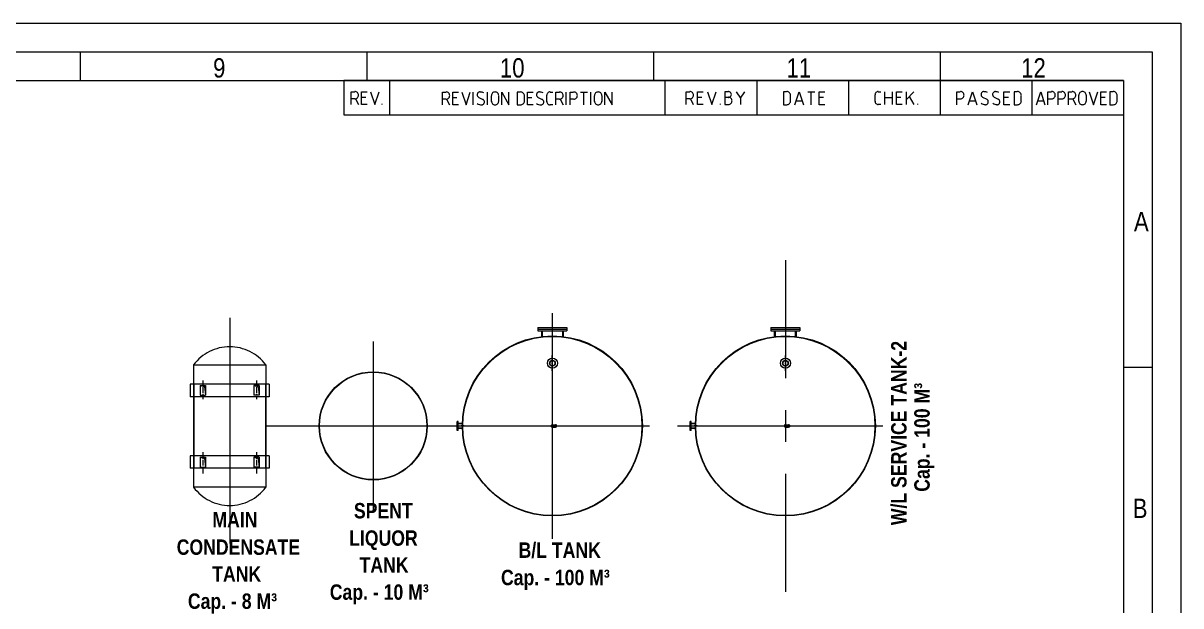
# Model space of a CAD drawing. Header units: millimetres. Extents: x 29 to 95071, y 20 to 67221.
# Drawn here: x 62762 to 95071, y 50968 to 67221 of the extents above; entities that cross this region are included whole.
import ezdxf

# ---------------------------------------------------------------- set-up
doc = ezdxf.new("R2010")
doc.units = ezdxf.units.MM

msp = doc.modelspace()

# ---------------------------------------------------------------- linework, layer by layer
at = {"color": 7, "lineweight": 0}
for points in [[(95071, 20), (29, 20), (29, 67221), (95071, 67221)], [(94273, 818), (2428, 818), (2428, 66423), (94273, 66423)], [(93475, 1616), (3226, 1616), (3226, 65625), (93475, 65625)]]:
    msp.add_lwpolyline(points, close=True, dxfattribs=at)
for points in [[(64350, 66423), (64350, 65625)], [(72350, 66423), (72350, 65625)], [(80350, 66423), (80350, 65625)], [(88355, 66423), (88355, 65625)], [(93475, 65625), (71711, 65625)], [(71711, 65625), (71711, 64663), (93475, 64663)], [(72989, 65625), (72989, 64663)], [(80672, 65625), (80672, 64663)], [(83235, 65625), (83235, 64663)], [(85792, 65625), (85792, 64663)], [(88355, 65625), (88355, 64663)], [(90912, 65625), (90912, 64663)], [(93475, 65625), (93475, 64663)], [(71914, 64950), (71914, 65307), (72018, 65307)], [(72020, 65109), (72041, 65111), (72060, 65117), (72077, 65126), (72092, 65139), (72105, 65154), (72114, 65171), (72120, 65190), (72122, 65211), (72120, 65231), (72114, 65250), (72105, 65267), (72092, 65283), (72077, 65295), (72060, 65304), (72041, 65310), (72020, 65312)], [(72365, 64950), (72206, 64950), (72206, 65307), (72365, 65307)], [(72454, 65307), (72578, 64950), (72697, 65307)], [(74461, 64941), (74461, 65297), (74561, 65297)], [(74563, 65099), (74584, 65101), (74603, 65107), (74620, 65117), (74635, 65129), (74647, 65144), (74657, 65161), (74663, 65180), (74665, 65201), (74663, 65221), (74657, 65240), (74647, 65258), (74635, 65273), (74620, 65285), (74603, 65294), (74584, 65300), (74563, 65302)], [(74908, 64941), (74749, 64941), (74749, 65297), (74908, 65297)], [(75002, 65297), (75121, 64941), (75240, 65297)], [(75324, 64941), (75324, 65297)], [(75514, 65302), (75501, 65301), (75487, 65298), (75475, 65292), (75464, 65285), (75454, 65275), (75446, 65265), (75440, 65253), (75435, 65239), (75433, 65226), (75433, 65212), (75436, 65199), (75441, 65186), (75447, 65175), (75456, 65164), (75466, 65155), (75478, 65148)], [(75616, 65278), (75592, 65286), (75568, 65292), (75543, 65296), (75517, 65297)], [(75720, 64941), (75720, 65297)], [(76033, 65201), (76031, 65221), (76025, 65240), (76015, 65258), (76003, 65273), (75988, 65285), (75971, 65294), (75952, 65300), (75931, 65302), (75911, 65300), (75892, 65294), (75874, 65285), (75859, 65273), (75847, 65258), (75837, 65240), (75832, 65221), (75830, 65201)], [(76117, 64941), (76117, 65297), (76315, 64941), (76315, 65297)], [(76637, 65297), (76548, 65297), (76548, 64941)], [(76751, 65191), (76749, 65213), (76743, 65234), (76732, 65253), (76719, 65270), (76702, 65283), (76683, 65294), (76662, 65300), (76640, 65302)], [(76999, 64941), (76836, 64941), (76836, 65297), (76999, 65297)], [(77170, 65302), (77156, 65301), (77143, 65298), (77131, 65292), (77119, 65285), (77110, 65275), (77101, 65265), (77095, 65253), (77091, 65239), (77089, 65226), (77089, 65212), (77091, 65199), (77096, 65186), (77103, 65175), (77111, 65164), (77121, 65155), (77133, 65148)], [(77272, 65278), (77248, 65286), (77223, 65292), (77198, 65296), (77173, 65297)], [(77468, 65302), (77449, 65301), (77432, 65295), (77416, 65287), (77403, 65276), (77392, 65262), (77383, 65246), (77378, 65229), (77376, 65211)], [(77465, 65297), (77540, 65297)], [(77629, 64941), (77629, 65297), (77728, 65297)], [(77730, 65099), (77751, 65101), (77770, 65107), (77787, 65117), (77802, 65129), (77815, 65144), (77824, 65161), (77830, 65180), (77832, 65201), (77830, 65221), (77824, 65240), (77815, 65258), (77802, 65273), (77787, 65285), (77770, 65294), (77751, 65300), (77730, 65302)], [(77916, 64941), (77916, 65297)], [(78025, 64941), (78025, 65297), (78124, 65297)], [(78127, 65099), (78147, 65101), (78166, 65107), (78184, 65117), (78199, 65129), (78211, 65144), (78220, 65161), (78226, 65180), (78228, 65201), (78226, 65221), (78220, 65240), (78211, 65258), (78199, 65273), (78184, 65285), (78166, 65294), (78147, 65300), (78127, 65302)], [(78313, 65297), (78516, 65297)], [(78412, 64941), (78412, 65297)], [(78600, 64941), (78600, 65297)], [(78912, 65201), (78910, 65221), (78904, 65240), (78895, 65258), (78883, 65273), (78868, 65285), (78850, 65294), (78831, 65300), (78811, 65302), (78790, 65300), (78771, 65294), (78754, 65285), (78739, 65273), (78727, 65258), (78717, 65240), (78711, 65221), (78709, 65201)], [(78997, 64941), (78997, 65297), (79200, 64941), (79200, 65297)], [(81262, 64950), (81262, 65307), (81366, 65307)], [(81368, 65109), (81389, 65111), (81408, 65117), (81425, 65126), (81440, 65139), (81453, 65154), (81462, 65171), (81468, 65190), (81470, 65211), (81468, 65231), (81462, 65250), (81453, 65267), (81440, 65283), (81425, 65295), (81408, 65304), (81389, 65310), (81368, 65312)], [(81743, 64950), (81584, 64950), (81584, 65307), (81743, 65307)], [(81862, 65307), (81986, 64950), (82104, 65307)], [(82442, 65307), (82342, 65307), (82342, 64950)], [(82444, 65149), (82460, 65150), (82476, 65155), (82490, 65163), (82502, 65173), (82512, 65185), (82519, 65199), (82524, 65214), (82526, 65231), (82524, 65247), (82519, 65262), (82512, 65276), (82502, 65288), (82490, 65298), (82476, 65306), (82460, 65311), (82444, 65312)], [(82665, 65307), (82784, 65129), (82902, 65307)], [(84067, 65307), (83978, 65307), (83978, 64946)], [(84181, 65201), (84179, 65223), (84173, 65244), (84162, 65263), (84149, 65280), (84132, 65293), (84113, 65304), (84092, 65310), (84070, 65312)], [(84295, 64946), (84419, 65307), (84538, 64946)], [(84657, 65307), (84855, 65307)], [(84756, 64946), (84756, 65307)], [(85138, 64946), (84979, 64946), (84979, 65307), (85138, 65307)], [(86627, 65312), (86609, 65310), (86592, 65305), (86576, 65297), (86562, 65285), (86551, 65272), (86543, 65256), (86538, 65239), (86536, 65221)], [(86625, 65307), (86694, 65307)], [(86813, 64950), (86813, 65307)], [(87016, 65307), (87016, 64950)], [(87294, 64950), (87135, 64950), (87135, 65307), (87294, 65307)], [(87413, 64950), (87413, 65307)], [(87616, 65307), (87413, 65089)], [(88816, 64946), (88816, 65307), (88915, 65307)], [(88917, 65109), (88938, 65111), (88957, 65117), (88974, 65126), (88989, 65139), (89002, 65154), (89011, 65171), (89017, 65190), (89019, 65211), (89017, 65231), (89011, 65250), (89002, 65267), (88989, 65283), (88974, 65295), (88957, 65304), (88938, 65310), (88917, 65312)], [(89138, 64946), (89257, 65307), (89376, 64946)], [(89576, 65312), (89562, 65311), (89549, 65308), (89537, 65302), (89526, 65295), (89516, 65285), (89508, 65275), (89501, 65263), (89497, 65249), (89495, 65236), (89495, 65222), (89498, 65209), (89502, 65196), (89509, 65184), (89517, 65174), (89528, 65165), (89539, 65158)], [(89678, 65287), (89654, 65296), (89629, 65302), (89604, 65306), (89579, 65307)], [(89898, 65312), (89884, 65311), (89871, 65308), (89859, 65302), (89848, 65295), (89838, 65285), (89830, 65275), (89823, 65263), (89819, 65249), (89817, 65236), (89817, 65222), (89820, 65209), (89824, 65196), (89831, 65184), (89840, 65174), (89850, 65165), (89862, 65158)], [(89995, 65287), (89971, 65296), (89947, 65302), (89922, 65306), (89896, 65307)], [(90298, 64946), (90134, 64946), (90134, 65307), (90298, 65307)], [(90506, 65307), (90417, 65307), (90417, 64946)], [(90620, 65201), (90618, 65223), (90611, 65244), (90601, 65263), (90587, 65280), (90571, 65293), (90552, 65304), (90531, 65310), (90508, 65312)], [(91041, 64946), (91160, 65307), (91279, 64946)], [(91363, 64946), (91363, 65307), (91462, 65307)], [(91465, 65109), (91485, 65111), (91504, 65117), (91522, 65126), (91537, 65139), (91549, 65154), (91559, 65171), (91564, 65190), (91567, 65211), (91564, 65231), (91559, 65250), (91549, 65267), (91537, 65283), (91522, 65295), (91504, 65304), (91485, 65310), (91465, 65312)], [(91651, 64946), (91651, 65307), (91750, 65307)], [(91752, 65109), (91773, 65111), (91792, 65117), (91809, 65126), (91824, 65139), (91837, 65154), (91846, 65171), (91852, 65190), (91854, 65211), (91852, 65231), (91846, 65250), (91837, 65267), (91824, 65283), (91809, 65295), (91792, 65304), (91773, 65310), (91752, 65312)], [(91938, 64946), (91938, 65307), (92037, 65307)], [(92040, 65109), (92060, 65111), (92079, 65117), (92097, 65126), (92112, 65139), (92124, 65154), (92134, 65171), (92139, 65190), (92141, 65211), (92139, 65231), (92134, 65250), (92124, 65267), (92112, 65283), (92097, 65295), (92079, 65304), (92060, 65310), (92040, 65312)], [(92429, 65211), (92427, 65231), (92421, 65250), (92412, 65267), (92399, 65283), (92384, 65295), (92367, 65304), (92348, 65310), (92327, 65312), (92307, 65310), (92288, 65304), (92271, 65295), (92256, 65283), (92243, 65267), (92234, 65250), (92228, 65231), (92226, 65211)], [(92513, 65307), (92637, 64946), (92756, 65307)], [(92999, 64946), (92840, 64946), (92840, 65307), (92999, 65307)], [(93182, 65307), (93093, 65307), (93093, 64946)], [(93296, 65201), (93294, 65223), (93288, 65244), (93277, 65263), (93264, 65280), (93247, 65293), (93228, 65304), (93207, 65310), (93185, 65312)], [(72018, 65109), (71914, 65109)], [(72038, 65109), (72117, 64950)], [(72325, 65149), (72206, 65149)], [(72781, 64950), (72781, 64970)], [(74561, 65099), (74461, 65099)], [(74580, 65099), (74660, 64941)], [(74868, 65139), (74749, 65139)], [(75436, 64980), (75464, 64964), (75493, 64952), (75524, 64944), (75555, 64941)], [(75478, 65149), (75592, 65089)], [(75555, 64941), (75569, 64942), (75582, 64945), (75594, 64951), (75605, 64958), (75615, 64967), (75623, 64978), (75630, 64990), (75634, 65003), (75636, 65017), (75636, 65031), (75633, 65044), (75629, 65057), (75622, 65068), (75613, 65079), (75603, 65088), (75591, 65095)], [(75830, 65040), (75830, 65198)], [(75830, 65042), (75832, 65022), (75837, 65003), (75847, 64985), (75859, 64970), (75874, 64958), (75892, 64949), (75911, 64943), (75931, 64941), (75952, 64943), (75971, 64949), (75988, 64958), (76003, 64970), (76015, 64985), (76025, 65003), (76031, 65022), (76033, 65042)], [(76028, 65198), (76028, 65040)], [(76640, 64941), (76662, 64943), (76683, 64949), (76702, 64960), (76719, 64973), (76732, 64990), (76743, 65009), (76749, 65030), (76751, 65052)], [(76751, 65050), (76751, 65188)], [(76960, 65139), (76836, 65139)], [(77092, 64980), (77119, 64964), (77148, 64952), (77179, 64944), (77211, 64941)], [(77133, 65149), (77247, 65089)], [(77210, 64941), (77224, 64942), (77237, 64945), (77250, 64951), (77261, 64958), (77271, 64967), (77279, 64978), (77285, 64990), (77289, 65003), (77292, 65017), (77291, 65031), (77289, 65044), (77284, 65057), (77277, 65068), (77269, 65079), (77259, 65088), (77247, 65095)], [(77376, 65030), (77376, 65208)], [(77376, 65032), (77378, 65014), (77383, 64997), (77392, 64981), (77403, 64967), (77416, 64956), (77432, 64948), (77449, 64942), (77468, 64941)], [(77728, 65099), (77629, 65099)], [(77748, 65099), (77832, 64941)], [(78124, 65099), (78025, 65099)], [(78709, 65040), (78709, 65198)], [(78709, 65042), (78711, 65022), (78717, 65003), (78727, 64985), (78739, 64970), (78754, 64958), (78771, 64949), (78790, 64943), (78811, 64941), (78831, 64943), (78850, 64949), (78868, 64958), (78883, 64970), (78895, 64985), (78904, 65003), (78910, 65022), (78912, 65042)], [(78908, 65198), (78908, 65040)], [(81366, 65109), (81262, 65109)], [(81386, 65109), (81465, 64950)], [(81703, 65149), (81584, 65149)], [(82223, 64950), (82223, 64970)], [(82442, 65149), (82342, 65149)], [(82342, 64950), (82442, 64950)], [(82444, 64950), (82464, 64953), (82484, 64958), (82501, 64968), (82516, 64980), (82528, 64995), (82538, 65013), (82544, 65032), (82546, 65052), (82544, 65073), (82538, 65092), (82528, 65109), (82516, 65124), (82501, 65136), (82484, 65146), (82464, 65152), (82444, 65154)], [(82784, 65129), (82784, 64950)], [(83978, 64946), (84067, 64946)], [(84070, 64946), (84092, 64948), (84113, 64954), (84132, 64965), (84149, 64978), (84162, 64995), (84173, 65014), (84179, 65035), (84181, 65057)], [(84176, 65055), (84176, 65198)], [(84503, 65045), (84330, 65045)], [(85098, 65149), (84979, 65149)], [(86536, 65040), (86536, 65218)], [(86536, 65042), (86538, 65024), (86543, 65006), (86551, 64991), (86562, 64977), (86576, 64966), (86592, 64958), (86609, 64952), (86627, 64950)], [(86694, 64950), (86625, 64950)], [(86813, 65149), (87016, 65149)], [(87254, 65149), (87135, 65149)], [(87492, 65174), (87616, 64950)], [(87735, 64950), (87735, 64970)], [(88915, 65104), (88816, 65104)], [(89341, 65045), (89173, 65045)], [(89498, 64990), (89525, 64974), (89555, 64962), (89585, 64954), (89617, 64951)], [(89539, 65154), (89653, 65099)], [(89616, 64946), (89630, 64947), (89644, 64950), (89656, 64956), (89667, 64963), (89677, 64972), (89685, 64983), (89691, 64995), (89696, 65008), (89698, 65022), (89697, 65036), (89695, 65049), (89690, 65062), (89684, 65073), (89675, 65084), (89665, 65093), (89653, 65100)], [(89820, 64990), (89848, 64974), (89877, 64962), (89908, 64954), (89939, 64951)], [(89861, 65154), (89971, 65099)], [(89939, 64946), (89953, 64947), (89966, 64950), (89978, 64956), (89989, 64963), (89999, 64972), (90007, 64983), (90014, 64995), (90018, 65008), (90020, 65022), (90020, 65036), (90017, 65049), (90012, 65062), (90006, 65073), (89997, 65084), (89987, 65093), (89975, 65100)], [(90258, 65149), (90134, 65149)], [(90417, 64946), (90506, 64946)], [(90508, 64946), (90531, 64948), (90552, 64954), (90571, 64965), (90587, 64978), (90601, 64995), (90611, 65014), (90618, 65035), (90620, 65057)], [(90615, 65055), (90615, 65198)], [(91244, 65045), (91076, 65045)], [(91462, 65104), (91363, 65104)], [(91750, 65104), (91651, 65104)], [(92037, 65104), (91938, 65104)], [(92057, 65104), (92137, 64946)], [(92226, 65045), (92226, 65208)], [(92226, 65047), (92228, 65027), (92234, 65008), (92243, 64990), (92256, 64975), (92271, 64963), (92288, 64953), (92307, 64948), (92327, 64946), (92348, 64948), (92367, 64953), (92384, 64963), (92399, 64975), (92412, 64990), (92421, 65008), (92427, 65027), (92429, 65047)], [(92429, 65208), (92429, 65045)], [(92959, 65149), (92840, 65149)], [(93093, 64946), (93182, 64946)], [(93185, 64946), (93207, 64948), (93228, 64954), (93247, 64965), (93264, 64978), (93277, 64995), (93288, 65014), (93294, 65035), (93296, 65057)], [(93291, 65055), (93291, 65198)], [(76548, 64941), (76637, 64941)], [(77540, 64941), (77465, 64941)], [(84033, 60613), (84033, 57317)], [(77530, 59131), (77530, 52837)], [(68529, 58998), (68529, 52703)], [(77123, 58730), (77123, 58641)], [(77123, 58730), (77936, 58730)], [(77123, 58685), (77936, 58685)], [(77123, 58641), (77936, 58641)], [(77227, 58641), (77227, 58467)], [(77247, 58641), (77247, 58467)], [(77812, 58641), (77812, 58467)], [(77837, 58641), (77837, 58467)], [(77936, 58730), (77936, 58641)], [(83626, 58730), (83626, 58641)], [(83626, 58730), (84439, 58730)], [(83626, 58685), (84439, 58685)], [(83626, 58641), (84439, 58641)], [(83725, 58641), (83725, 58467)], [(83750, 58641), (83750, 58467)], [(84310, 58641), (84310, 58467)], [(84335, 58641), (84335, 58467)], [(84439, 58730), (84439, 58641)], [(69532, 57688), (69486, 57746), (69437, 57801), (69385, 57853), (69331, 57902), (69274, 57947), (69214, 57988), (69153, 58026), (69089, 58061), (69024, 58092), (68956, 58118), (68887, 58141), (68817, 58160), (68746, 58175), (68673, 58186), (68600, 58193), (68526, 58195), (68452, 58193), (68379, 58186), (68306, 58175), (68235, 58160), (68165, 58141), (68096, 58118), (68029, 58092), (67963, 58061), (67899, 58026), (67838, 57988), (67778, 57947), (67721, 57902), (67667, 57853), (67615, 57801), (67566, 57746), (67520, 57688)], [(72528, 58343), (72528, 53625)], [(77530, 57803), (77530, 57952)], [(84033, 57803), (84033, 57952)], [(67520, 57689), (67517, 57682)], [(67517, 57679), (67517, 54279)], [(69535, 57679), (67517, 57679)], [(69535, 57679), (69535, 54279)], [(69540, 57682), (69537, 57689)], [(77530, 57714), (77530, 57759)], [(77530, 57521), (77530, 57669)], [(84033, 57714), (84033, 57759)], [(84033, 57521), (84033, 57669)], [(94273, 57620), (93475, 57620)], [(67775, 57253), (67775, 57164)], [(69277, 57253), (69277, 57164)], [(67423, 57154), (67423, 56802)], [(69624, 57154), (67423, 57154)], [(67527, 57144), (67527, 54824)], [(67701, 57114), (67701, 56842)], [(67701, 57114), (67849, 57114)], [(67701, 57114), (67820, 57084)], [(67775, 57134), (67775, 57104)], [(67775, 57070), (67775, 56911)], [(67775, 56881), (67775, 56847)], [(67820, 57084), (67849, 56842)], [(67849, 57114), (67849, 56842)], [(69203, 57114), (69317, 57084)], [(69351, 57114), (69203, 57114)], [(69203, 57114), (69203, 56842)], [(69277, 57134), (69277, 57104)], [(69277, 57070), (69277, 56911)], [(69277, 56881), (69277, 56847)], [(69317, 57084), (69351, 56842)], [(69351, 57114), (69351, 56842)], [(69525, 57144), (69525, 54824)], [(69624, 57154), (69624, 56802)], [(69624, 56802), (67423, 56802)], [(67701, 56842), (67849, 56842)], [(67775, 56817), (67775, 56728)], [(69351, 56842), (69203, 56842)], [(69277, 56817), (69277, 56728)], [(84033, 56430), (84033, 55538)], [(69564, 55984), (74774, 55984)], [(74774, 55984), (80241, 55984)], [(74903, 56113), (74878, 56113)], [(74878, 55855), (74878, 56113)], [(74903, 56053), (74878, 56053)], [(75022, 56044), (74878, 56044)], [(75022, 55925), (74878, 55925)], [(74903, 55915), (74878, 55915)], [(74903, 55855), (74903, 56113)], [(75022, 56053), (74903, 56053)], [(75022, 55915), (74903, 55915)], [(75071, 55984), (74987, 55984)], [(77532, 56019), (77520, 56016), (77509, 56009), (77502, 55999), (77500, 55987), (77502, 55974), (77509, 55964), (77520, 55957), (77532, 55954)], [(77530, 56014), (77619, 56014)], [(77530, 55954), (77535, 55954), (77540, 55954), (77544, 55959), (77549, 55964), (77554, 55964), (77554, 55969), (77559, 55974), (77559, 55984), (77559, 55989), (77559, 55994), (77554, 55999), (77554, 56004), (77549, 56009), (77544, 56009), (77540, 56014), (77535, 56014), (77530, 56014)], [(77530, 55954), (77619, 55954)], [(77621, 55954), (77634, 55957), (77644, 55964), (77651, 55974), (77654, 55987), (77651, 55999), (77644, 56009), (77634, 56016), (77621, 56019)], [(81024, 55984), (86754, 55984)], [(81406, 56113), (81381, 56113)], [(81381, 55855), (81381, 56113)], [(81406, 56053), (81381, 56053)], [(81530, 56044), (81381, 56044)], [(81530, 55925), (81381, 55925)], [(81406, 55915), (81381, 55915)], [(81406, 55855), (81406, 56113)], [(81530, 56053), (81406, 56053)], [(81530, 55915), (81406, 55915)], [(81574, 55984), (81490, 55984)], [(84035, 56019), (84023, 56016), (84012, 56009), (84005, 55999), (84003, 55987), (84005, 55974), (84012, 55964), (84023, 55957), (84035, 55954)], [(84033, 56014), (84122, 56014)], [(84033, 55954), (84038, 55954), (84042, 55954), (84047, 55959), (84052, 55964), (84057, 55969), (84057, 55974), (84062, 55984), (84062, 55989), (84057, 55994), (84057, 55999), (84052, 56004), (84052, 56009), (84047, 56009), (84042, 56014), (84038, 56014), (84033, 56014)], [(84033, 55954), (84122, 55954)], [(84124, 55954), (84137, 55957), (84147, 55964), (84154, 55974), (84156, 55987), (84154, 55999), (84147, 56009), (84137, 56016), (84124, 56019)], [(86486, 55984), (86570, 55984)], [(74903, 55855), (74878, 55855)], [(81406, 55855), (81381, 55855)], [(67775, 55251), (67775, 55132)], [(69277, 55251), (69277, 55132)], [(67423, 55151), (67423, 54804)], [(69624, 55151), (67423, 55151)], [(67701, 55117), (67701, 54839)], [(67701, 55117), (67849, 55117)], [(67701, 55117), (67820, 55087)], [(67775, 55102), (67775, 55067)], [(67775, 55037), (67775, 54879)], [(67820, 55087), (67849, 54839)], [(67849, 55117), (67849, 54839)], [(69203, 55117), (69317, 55087)], [(69351, 55117), (69203, 55117)], [(69203, 55117), (69203, 54839)], [(69277, 55102), (69277, 55067)], [(69277, 55037), (69277, 54879)], [(69317, 55087), (69351, 54839)], [(69351, 55117), (69351, 54839)], [(69624, 55151), (69624, 54804)], [(69624, 54804), (67423, 54804)], [(67701, 54839), (67849, 54839)], [(67775, 54849), (67775, 54814)], [(67775, 54785), (67775, 54661)], [(69351, 54839), (69203, 54839)], [(69277, 54849), (69277, 54814)], [(69277, 54785), (69277, 54661)], [(84033, 54651), (84033, 51355)], [(67517, 54282), (67520, 54274)], [(69537, 54274), (69540, 54282)], [(69535, 54279), (67517, 54279)], [(67520, 54275), (67566, 54217), (67615, 54162), (67667, 54110), (67721, 54062), (67778, 54016), (67838, 53975), (67899, 53937), (67963, 53902), (68029, 53872), (68096, 53845), (68165, 53822), (68235, 53803), (68306, 53788), (68379, 53777), (68452, 53771), (68526, 53769), (68600, 53771), (68673, 53777), (68746, 53788), (68817, 53803), (68887, 53822), (68956, 53845), (69024, 53872), (69089, 53902), (69153, 53937), (69214, 53975), (69274, 54016), (69331, 54062), (69385, 54110), (69437, 54162), (69486, 54217), (69532, 54275)]]:
    msp.add_lwpolyline(points, dxfattribs=at)
for centre, radius in [((77532, 55987), 2510), ((77530, 55984), 2498), ((84035, 55987), 2510), ((84033, 55984), 2498), ((77532, 57736), 141), ((84035, 57736), 141), ((77532, 57736), 81.8), ((77532, 57736), 71.9), ((84035, 57736), 81.8), ((84035, 57736), 71.9), ((72531, 55987), 1509), ((72531, 55987), 1499)]:
    msp.add_circle(centre, radius, dxfattribs=at)

# ---------------------------------------------------------------- texts
at = {"color": 7, "attachment_point": 1}
for s, insert, char_height in [('{\\fSwiss721BT-LightCondensed|b0|i0|c0;9}', (68063, 66243), 539.54), ('{\\fSwiss721BT-LightCondensed|b0|i0|c0;10}', (76067, 66243), 539.54), ('{\\fSwiss721BT-LightCondensed|b0|i0|c0;11}', (84067, 66243), 539.54), ('{\\fSwiss721BT-LightCondensed|b0|i0|c0;12}', (90615, 66243), 539.54), ('{\\fSwiss721BT-LightCondensed|b0|i0|c0;A}', (93762, 61956), 539.54), ('{\\fSwiss721BT-BoldCondensed|b0|i0|c0;SPENT}', (71993, 53836), 429.62), ('{\\fSwiss721BT-LightCondensed|b0|i0|c0;B}', (93728, 53956), 539.54), ('{\\fSwiss721BT-BoldCondensed|b0|i0|c0;MAIN}', (68043, 53584), 429.62), ('{\\fSwiss721BT-BoldCondensed|b0|i0|c0;LIQUOR}', (71859, 53073), 429.62), ('{\\fSwiss721BT-BoldCondensed|b0|i0|c0;CONDENSATE}', (67047, 52820), 429.62), ('{\\fSwiss721BT-BoldCondensed|b0|i0|c0;B/L TANK}', (76588, 52736), 429.62), ('{\\fSwiss721BT-BoldCondensed|b0|i0|c0;TANK}', (68038, 52072), 429.62), ('{\\fSwiss721BT-BoldCondensed|b0|i0|c0;TANK}', (72152, 52325), 429.62), ('{\\fSwiss721BT-BoldCondensed|b0|i0|c0;Cap. - 100 M³}', (76097, 51973), 429.62), ('{\\fSwiss721BT-BoldCondensed|b0|i0|c0;Cap. - 10 M³}', (71319, 51566), 429.62), ('{\\fSwiss721BT-BoldCondensed|b0|i0|c0;Cap. - 8 M³}', (67359, 51313), 429.62)]:
    msp.add_mtext(s, dxfattribs=dict(at, insert=insert, char_height=char_height))
at = {"color": 7, "char_height": 429.62, "attachment_point": 7, "rotation": 90}
for s, insert in [('{\\fSwiss721BT-BoldCondensed|b0|i0|c0;W/L SERVICE TANK-2}', (87428, 53218)), ('{\\fSwiss721BT-BoldCondensed|b0|i0|c0;Cap. - 100 M³}', (88191, 54150))]:
    msp.add_mtext(s, dxfattribs=dict(at, insert=insert))

doc.saveas('drawing.dxf')
